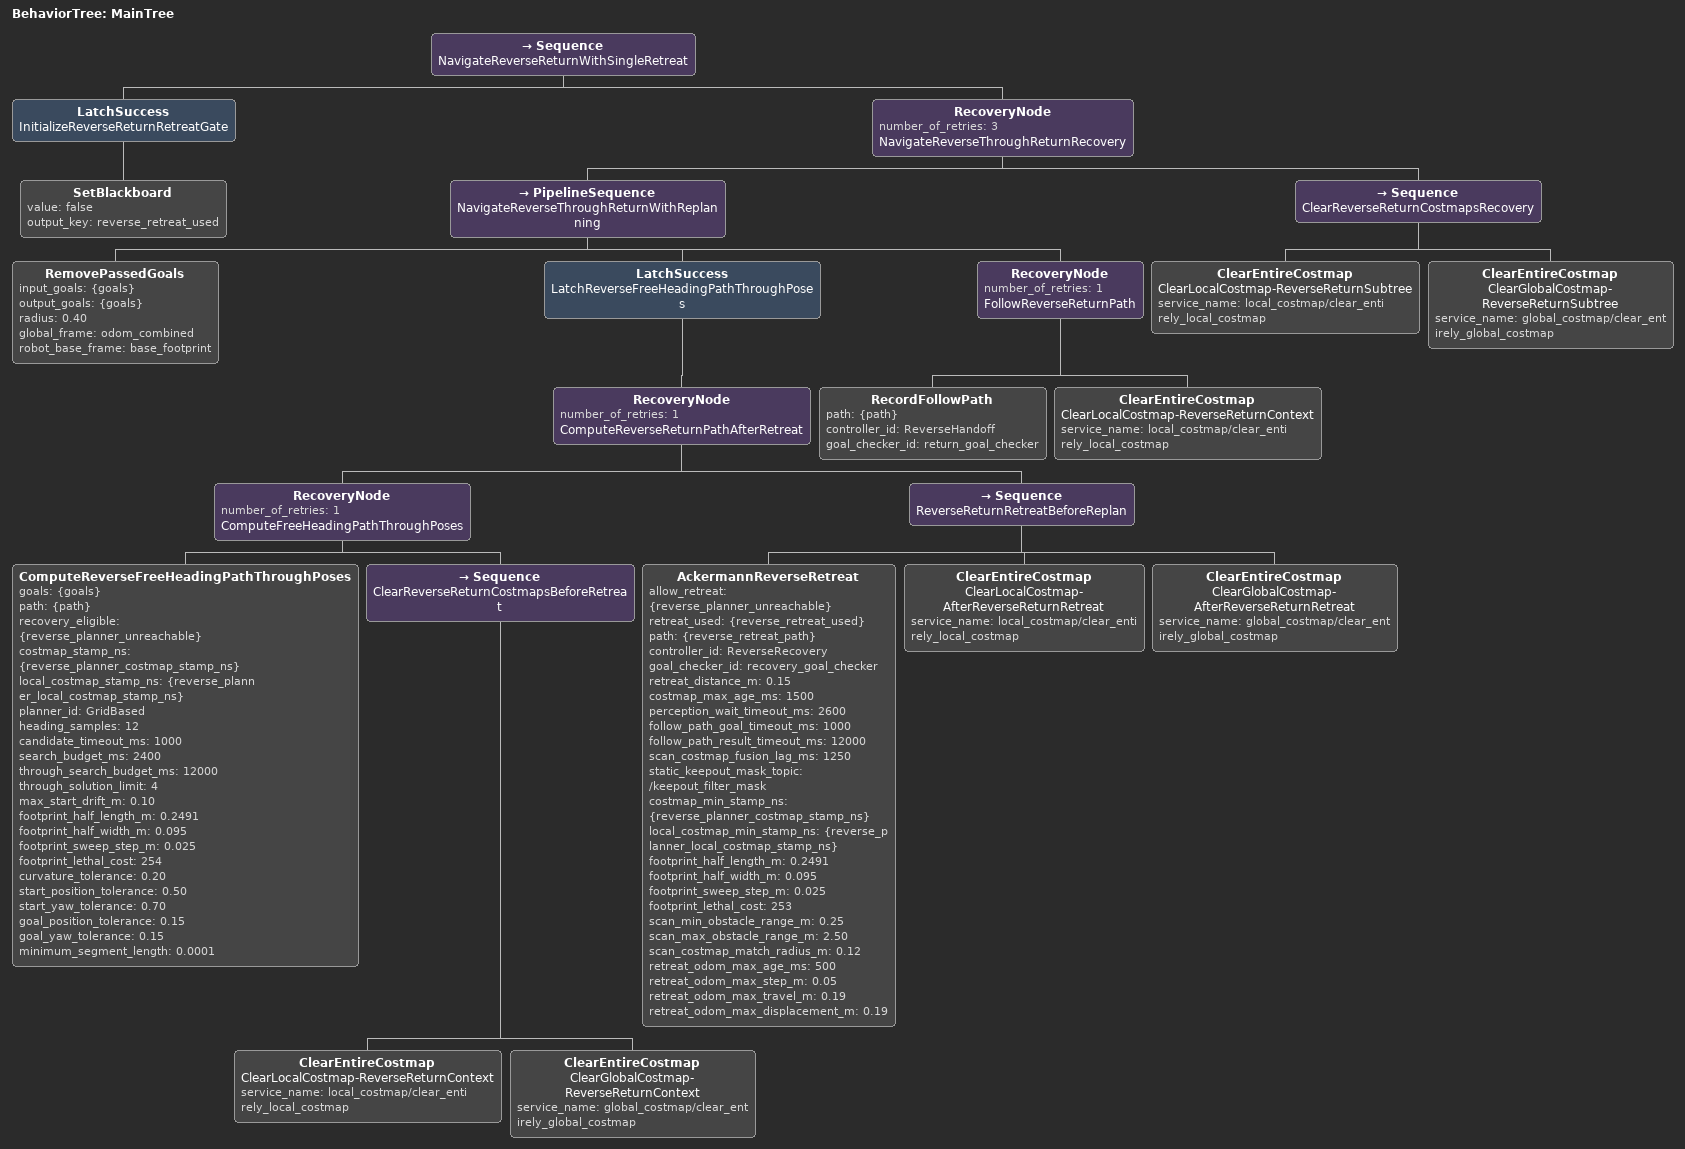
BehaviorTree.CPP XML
<!-- Gazebo-only reverse ThroughPoses tree for a locked terminal return to P.
     The short retreat must pass the simulated static keepout footprint sweep. -->
<root main_tree_to_execute="MainTree">
  <BehaviorTree ID="MainTree">
    <Sequence name="NavigateReverseReturnWithSingleRetreat">
      <LatchSuccess name="InitializeReverseReturnRetreatGate">
        <SetBlackboard value="false" output_key="reverse_retreat_used"/>
      </LatchSuccess>
    <RecoveryNode number_of_retries="3" name="NavigateReverseThroughReturnRecovery">
      <PipelineSequence name="NavigateReverseThroughReturnWithReplanning">
        <RemovePassedGoals input_goals="{goals}" output_goals="{goals}" radius="0.40" global_frame="odom_combined" robot_base_frame="base_footprint"/>
        <LatchSuccess name="LatchReverseFreeHeadingPathThroughPoses">
          <RecoveryNode number_of_retries="1" name="ComputeReverseReturnPathAfterRetreat">
            <RecoveryNode number_of_retries="1" name="ComputeFreeHeadingPathThroughPoses">
              <ComputeReverseFreeHeadingPathThroughPoses
                goals="{goals}"
                path="{path}"
                recovery_eligible="{reverse_planner_unreachable}"
                costmap_stamp_ns="{reverse_planner_costmap_stamp_ns}"
                local_costmap_stamp_ns="{reverse_planner_local_costmap_stamp_ns}"
                planner_id="GridBased"
                heading_samples="12"
                candidate_timeout_ms="1000"
                search_budget_ms="2400"
                through_search_budget_ms="12000"
                through_solution_limit="4"
                max_start_drift_m="0.10"
                footprint_half_length_m="0.2491"
                footprint_half_width_m="0.095"
                footprint_sweep_step_m="0.025"
                footprint_lethal_cost="254"
                curvature_tolerance="0.20"
                start_position_tolerance="0.50"
                start_yaw_tolerance="0.70"
                goal_position_tolerance="0.15"
                goal_yaw_tolerance="0.15"
                minimum_segment_length="0.0001"/>
              <Sequence name="ClearReverseReturnCostmapsBeforeRetreat">
                <ClearEntireCostmap name="ClearLocalCostmap-ReverseReturnContext" service_name="local_costmap/clear_entirely_local_costmap"/>
                <ClearEntireCostmap name="ClearGlobalCostmap-ReverseReturnContext" service_name="global_costmap/clear_entirely_global_costmap"/>
              </Sequence>
            </RecoveryNode>
            <Sequence name="ReverseReturnRetreatBeforeReplan">
              <AckermannReverseRetreat
                allow_retreat="{reverse_planner_unreachable}"
                retreat_used="{reverse_retreat_used}"
                path="{reverse_retreat_path}"
                controller_id="ReverseRecovery"
                goal_checker_id="recovery_goal_checker"
                retreat_distance_m="0.15"
                costmap_max_age_ms="1500"
                perception_wait_timeout_ms="2600"
                follow_path_goal_timeout_ms="1000"
                follow_path_result_timeout_ms="12000"
                scan_costmap_fusion_lag_ms="1250"
                static_keepout_mask_topic="/keepout_filter_mask"
                costmap_min_stamp_ns="{reverse_planner_costmap_stamp_ns}"
                local_costmap_min_stamp_ns="{reverse_planner_local_costmap_stamp_ns}"
                footprint_half_length_m="0.2491"
                footprint_half_width_m="0.095"
                footprint_sweep_step_m="0.025"
                footprint_lethal_cost="253"
                scan_min_obstacle_range_m="0.25"
                scan_max_obstacle_range_m="2.50"
                scan_costmap_match_radius_m="0.12"
                retreat_odom_max_age_ms="500"
                retreat_odom_max_step_m="0.05"
                retreat_odom_max_travel_m="0.19"
                retreat_odom_max_displacement_m="0.19"/>
              <ClearEntireCostmap name="ClearLocalCostmap-AfterReverseReturnRetreat" service_name="local_costmap/clear_entirely_local_costmap"/>
              <ClearEntireCostmap name="ClearGlobalCostmap-AfterReverseReturnRetreat" service_name="global_costmap/clear_entirely_global_costmap"/>
            </Sequence>
          </RecoveryNode>
        </LatchSuccess>
        <RecoveryNode number_of_retries="1" name="FollowReverseReturnPath">
          <RecordFollowPath path="{path}" controller_id="ReverseHandoff" goal_checker_id="return_goal_checker"/>
          <ClearEntireCostmap name="ClearLocalCostmap-ReverseReturnContext" service_name="local_costmap/clear_entirely_local_costmap"/>
        </RecoveryNode>
      </PipelineSequence>
      <Sequence name="ClearReverseReturnCostmapsRecovery">
        <ClearEntireCostmap name="ClearLocalCostmap-ReverseReturnSubtree" service_name="local_costmap/clear_entirely_local_costmap"/>
        <ClearEntireCostmap name="ClearGlobalCostmap-ReverseReturnSubtree" service_name="global_costmap/clear_entirely_global_costmap"/>
      </Sequence>
    </RecoveryNode>
    </Sequence>
  </BehaviorTree>
</root>
